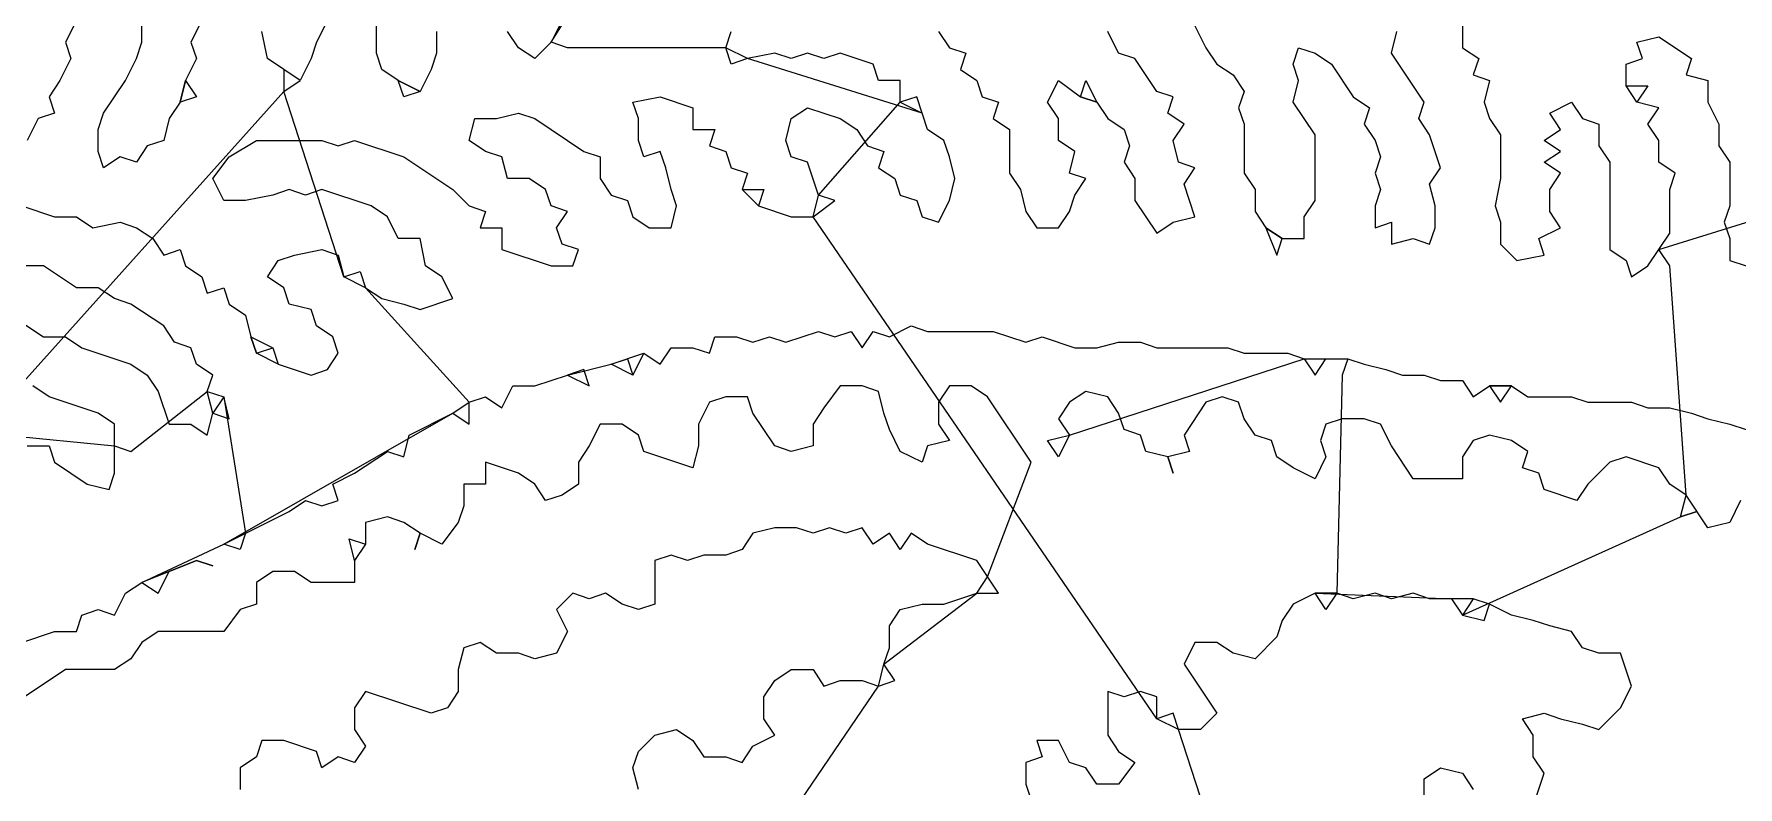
# Model space of a CAD drawing. Header units: metres. Extents: x 15 to 2853, y 44 to 1438.
# Drawn here: x 2241.2 to 2553.5, y 848.5 to 986.5 of the extents above; entities that cross this region are included whole.
import ezdxf

# ---------------------------------------------------------------- set-up
doc = ezdxf.new("R2010")
doc.units = ezdxf.units.M
doc.layers.add('Draw', color=2, linetype='CONTINUOUS')
doc.layers.add('Skip', color=1, linetype='CONTINUOUS')

msp = doc.modelspace()

# ---------------------------------------------------------------- linework, layer by layer
at = {"layer": 'draw'}
for p, q in [((2304, 983), (2304, 991)), ((2249, 989), (2247, 985)), ((2261, 985), (2261, 989)), ((2272, 989), (2270, 985)), ((2284, 982), (2283, 987)), ((2295, 989), (2293, 985)), ((2315, 987), (2315, 983)), ((2330, 984), (2328, 987)), ((2338, 989), (2336, 985)), ((2368, 984), (2369, 987)), ((2407, 987), (2409, 984)), ((2440, 983), (2438, 987)), ((2454, 988), (2456, 984)), ((2490, 983), (2491, 987)), ((2503, 988), (2503, 984)), ((2247, 985), (2248, 982)), ((2260, 982), (2261, 985)), ((2270, 985), (2271, 982)), ((2293, 985), (2292, 982)), ((2333, 982), (2330, 984)), ((2336, 985), (2333, 982)), ((2339, 984), (2336, 985)), ((2369, 981), (2368, 984)), ((2372, 982), (2368, 984)), ((2409, 984), (2412, 983)), ((2456, 984), (2458, 981)), ((2472, 981), (2473, 984)), ((2473, 984), (2476, 983)), ((2503, 984), (2506, 982)), ((2535, 985), (2539, 986)), ((2536, 982), (2535, 985)), ((2539, 986), (2545, 982)), ((2248, 982), (2246, 978)), ((2258, 978), (2260, 982)), ((2290, 978), (2284, 982)), ((2292, 982), (2290, 978)), ((2305, 980), (2304, 983)), ((2315, 983), (2314, 980)), ((2372, 982), (2369, 981)), ((2377, 983), (2372, 982)), ((2380, 982), (2377, 983)), ((2383, 983), (2380, 982)), ((2386, 982), (2383, 983)), ((2389, 983), (2386, 982)), ((2395, 981), (2389, 983)), ((2396, 978), (2395, 981)), ((2412, 983), (2411, 980)), ((2443, 982), (2440, 983)), ((2447, 976), (2443, 982)), ((2458, 981), (2461, 979)), ((2473, 978), (2472, 981)), ((2476, 983), (2479, 981)), ((2479, 981), (2483, 975)), ((2496, 974), (2490, 983)), ((2506, 982), (2505, 979)), ((2533, 981), (2536, 982)), ((2533, 977), (2533, 981)), ((2545, 982), (2544, 979)), ((2246, 978), (2244, 975)), ((2254, 972), (2258, 978)), ((2268, 974), (2269, 978)), ((2269, 978), (2271, 975)), ((2287, 980), (2287, 976)), ((2287, 976), (2290, 978)), ((2308, 978), (2305, 980)), ((2309, 975), (2308, 978)), ((2308, 978), (2312, 976)), ((2400, 978), (2396, 978)), ((2400, 974), (2400, 978)), ((2411, 980), (2414, 978)), ((2414, 978), (2415, 975)), ((2427, 974), (2429, 978)), ((2433, 975), (2434, 978)), ((2434, 978), (2436, 974)), ((2461, 979), (2463, 976)), ((2472, 974), (2473, 978)), ((2505, 979), (2508, 978)), ((2508, 978), (2507, 974)), ((2544, 979), (2548, 978)), ((2548, 978), (2548, 974)), ((2244, 975), (2245, 972)), ((2271, 975), (2268, 974)), ((2312, 976), (2309, 975)), ((2351, 974), (2356, 975)), ((2356, 975), (2362, 973)), ((2403, 975), (2400, 974)), ((2405, 969), (2403, 975)), ((2415, 975), (2418, 974)), ((2436, 974), (2433, 975)), ((2450, 975), (2447, 976)), ((2449, 972), (2450, 975)), ((2463, 976), (2462, 973)), ((2483, 975), (2486, 973)), ((2535, 974), (2533, 977)), ((2533, 977), (2537, 977)), ((2537, 977), (2535, 974)), ((2245, 972), (2242, 971)), ((2253, 969), (2254, 972)), ((2268, 974), (2266, 971)), ((2326, 971), (2330, 972)), ((2330, 972), (2333, 971)), ((2352, 971), (2351, 974)), ((2362, 973), (2362, 969)), ((2380, 971), (2383, 973)), ((2383, 973), (2389, 971)), ((2400, 974), (2404, 972)), ((2418, 974), (2417, 971)), ((2429, 971), (2427, 974)), ((2436, 974), (2438, 971)), ((2452, 970), (2449, 972)), ((2462, 973), (2463, 970)), ((2476, 968), (2472, 974)), ((2486, 973), (2485, 970)), ((2495, 971), (2496, 974)), ((2507, 974), (2508, 971)), ((2519, 972), (2523, 974)), ((2521, 969), (2519, 972)), ((2523, 974), (2525, 971)), ((2539, 973), (2535, 974)), ((2537, 970), (2539, 973)), ((2548, 974), (2550, 970)), ((2242, 971), (2240, 967)), ((2253, 965), (2253, 969)), ((2266, 971), (2265, 967)), ((2321, 967), (2322, 971)), ((2322, 971), (2326, 971)), ((2333, 971), (2342, 965)), ((2352, 967), (2352, 971)), ((2362, 969), (2366, 969)), ((2366, 969), (2365, 966)), ((2379, 967), (2380, 971)), ((2389, 971), (2392, 969)), ((2392, 969), (2394, 966)), ((2408, 967), (2405, 969)), ((2417, 971), (2420, 969)), ((2420, 969), (2420, 961)), ((2429, 967), (2429, 971)), ((2438, 971), (2441, 969)), ((2441, 969), (2442, 966)), ((2450, 967), (2452, 970)), ((2463, 970), (2463, 961)), ((2476, 956), (2476, 968)), ((2485, 970), (2487, 967)), ((2497, 968), (2495, 971)), ((2499, 962), (2497, 968)), ((2508, 971), (2510, 968)), ((2510, 968), (2510, 960)), ((2518, 967), (2521, 969)), ((2525, 971), (2528, 970)), ((2528, 970), (2528, 966)), ((2539, 967), (2537, 970)), ((2550, 970), (2550, 966)), ((2254, 962), (2253, 965)), ((2262, 966), (2260, 963)), ((2265, 967), (2262, 966)), ((2282, 967), (2294, 967)), ((2294, 967), (2297, 966)), ((2297, 966), (2300, 967)), ((2300, 967), (2309, 964)), ((2324, 965), (2321, 967)), ((2327, 964), (2324, 965)), ((2342, 965), (2345, 964)), ((2353, 964), (2352, 967)), ((2356, 965), (2353, 964)), ((2357, 962), (2356, 965)), ((2365, 966), (2368, 965)), ((2368, 965), (2369, 962)), ((2380, 964), (2379, 967)), ((2394, 966), (2397, 965)), ((2397, 965), (2396, 962)), ((2409, 964), (2408, 967)), ((2432, 965), (2429, 967)), ((2431, 961), (2432, 965)), ((2442, 966), (2441, 963)), ((2451, 963), (2450, 967)), ((2487, 967), (2488, 964)), ((2521, 965), (2518, 967)), ((2518, 963), (2521, 965)), ((2528, 966), (2530, 963)), ((2539, 963), (2539, 967)), ((2550, 966), (2552, 963)), ((2257, 964), (2254, 962)), ((2260, 963), (2257, 964)), ((2274, 960), (2277, 964)), ((2309, 964), (2318, 958)), ((2328, 960), (2327, 964)), ((2345, 964), (2345, 960)), ((2358, 958), (2357, 962)), ((2369, 962), (2372, 961)), ((2383, 963), (2380, 964)), ((2385, 957), (2383, 963)), ((2396, 962), (2399, 960)), ((2410, 960), (2409, 964)), ((2441, 963), (2443, 960)), ((2454, 962), (2451, 963)), ((2452, 959), (2454, 962)), ((2488, 964), (2487, 961)), ((2497, 959), (2499, 962)), ((2521, 961), (2518, 963)), ((2530, 963), (2530, 947)), ((2542, 961), (2539, 963)), ((2552, 963), (2552, 955)), ((2276, 956), (2274, 960)), ((2332, 960), (2328, 960)), ((2335, 958), (2332, 960)), ((2345, 960), (2347, 957)), ((2372, 961), (2371, 958)), ((2399, 960), (2400, 957)), ((2409, 956), (2410, 960)), ((2420, 961), (2422, 958)), ((2434, 960), (2431, 961)), ((2432, 957), (2434, 960)), ((2443, 960), (2443, 956)), ((2454, 953), (2452, 959)), ((2463, 961), (2465, 958)), ((2487, 961), (2488, 958)), ((2498, 955), (2497, 959)), ((2510, 960), (2509, 955)), ((2519, 958), (2521, 961)), ((2541, 958), (2542, 961)), ((2280, 956), (2276, 956)), ((2285, 957), (2280, 956)), ((2288, 958), (2285, 957)), ((2291, 957), (2288, 958)), ((2294, 958), (2291, 957)), ((2303, 955), (2294, 958)), ((2318, 958), (2321, 955)), ((2336, 955), (2335, 958)), ((2347, 957), (2350, 956)), ((2350, 956), (2351, 953)), ((2359, 955), (2358, 958)), ((2371, 958), (2375, 958)), ((2374, 955), (2371, 958)), ((2375, 958), (2374, 955)), ((2384, 953), (2385, 957)), ((2384, 953), (2388, 956)), ((2388, 956), (2385, 957)), ((2400, 957), (2403, 956)), ((2403, 956), (2404, 953)), ((2407, 952), (2409, 956)), ((2422, 958), (2423, 954)), ((2431, 954), (2432, 957)), ((2443, 956), (2447, 950)), ((2465, 958), (2465, 954)), ((2474, 953), (2476, 956)), ((2488, 958), (2487, 955)), ((2519, 954), (2519, 958)), ((2541, 950), (2541, 958)), ((2239, 955), (2245, 953)), ((2245, 953), (2249, 953)), ((2249, 953), (2252, 951)), ((2306, 953), (2303, 955)), ((2308, 949), (2306, 953)), ((2321, 955), (2324, 954)), ((2324, 954), (2323, 951)), ((2339, 954), (2336, 955)), ((2337, 951), (2339, 954)), ((2351, 953), (2354, 951)), ((2358, 951), (2359, 955)), ((2374, 955), (2380, 953)), ((2380, 953), (2384, 953)), ((2404, 953), (2407, 952)), ((2423, 954), (2425, 951)), ((2429, 951), (2431, 954)), ((2450, 952), (2454, 953)), ((2465, 954), (2467, 951)), ((2474, 949), (2474, 953)), ((2487, 955), (2487, 951)), ((2498, 951), (2498, 955)), ((2509, 955), (2510, 952)), ((2521, 951), (2519, 954)), ((2552, 955), (2551, 952)), ((2257, 952), (2260, 951)), ((2260, 951), (2263, 949)), ((2323, 951), (2327, 951)), ((2327, 951), (2327, 947)), ((2338, 948), (2337, 951)), ((2354, 951), (2358, 951)), ((2425, 951), (2429, 951)), ((2447, 950), (2450, 952)), ((2467, 951), (2469, 946)), ((2470, 949), (2467, 951)), ((2487, 951), (2490, 952)), ((2490, 952), (2490, 948)), ((2497, 948), (2498, 951)), ((2510, 952), (2510, 948)), ((2517, 949), (2521, 951)), ((2537, 944), (2541, 950)), ((2551, 952), (2552, 949)), ((2263, 949), (2265, 946)), ((2265, 946), (2268, 947)), ((2268, 947), (2269, 944)), ((2289, 946), (2294, 947)), ((2294, 947), (2297, 946)), ((2312, 949), (2308, 949)), ((2313, 944), (2312, 949)), ((2327, 947), (2336, 944)), ((2341, 947), (2338, 948)), ((2340, 944), (2341, 947)), ((2469, 946), (2470, 949)), ((2470, 949), (2474, 949)), ((2490, 948), (2494, 949)), ((2494, 949), (2497, 948)), ((2510, 948), (2513, 945)), ((2518, 946), (2517, 949)), ((2530, 947), (2533, 945)), ((2541, 944), (2539, 947)), ((2552, 949), (2552, 945)), ((2243, 944), (2239, 944)), ((2249, 940), (2243, 944)), ((2269, 944), (2272, 942)), ((2284, 942), (2286, 945)), ((2286, 945), (2289, 946)), ((2297, 946), (2298, 942)), ((2298, 942), (2301, 943)), ((2301, 943), (2302, 940)), ((2316, 942), (2313, 944)), ((2336, 944), (2340, 944)), ((2513, 945), (2518, 946)), ((2533, 945), (2534, 942)), ((2534, 942), (2537, 944)), ((2552, 945), (2555, 944)), ((2253, 940), (2249, 940)), ((2256, 938), (2253, 940)), ((2272, 942), (2273, 939)), ((2273, 939), (2276, 940)), ((2276, 940), (2277, 937)), ((2287, 940), (2284, 942)), ((2288, 937), (2287, 940)), ((2302, 940), (2298, 942)), ((2302, 940), (2305, 938)), ((2318, 938), (2316, 942)), ((2259, 937), (2256, 938)), ((2265, 933), (2259, 937)), ((2277, 937), (2280, 935)), ((2292, 936), (2288, 937)), ((2305, 938), (2309, 937)), ((2309, 937), (2312, 936)), ((2312, 936), (2318, 938)), ((2237, 935), (2243, 931)), ((2280, 935), (2281, 931)), ((2293, 933), (2292, 936)), ((2243, 931), (2247, 931)), ((2247, 931), (2250, 929)), ((2267, 930), (2265, 933)), ((2281, 931), (2282, 928)), ((2281, 931), (2285, 929)), ((2296, 931), (2293, 933)), ((2297, 928), (2296, 931)), ((2365, 928), (2366, 931)), ((2366, 931), (2370, 931)), ((2370, 931), (2373, 930)), ((2373, 930), (2376, 931)), ((2376, 931), (2379, 930)), ((2379, 930), (2385, 932)), ((2385, 932), (2388, 931)), ((2388, 931), (2391, 932)), ((2391, 932), (2393, 929)), ((2393, 929), (2395, 932)), ((2395, 932), (2398, 931)), ((2402, 933), (2405, 932)), ((2405, 932), (2417, 932)), ((2417, 932), (2423, 930)), ((2423, 930), (2426, 931)), ((2426, 931), (2432, 929)), ((2250, 929), (2259, 926)), ((2270, 929), (2267, 930)), ((2271, 926), (2270, 929)), ((2282, 928), (2285, 929)), ((2286, 926), (2282, 928)), ((2285, 929), (2286, 926)), ((2295, 925), (2297, 928)), ((2347, 926), (2353, 928)), ((2353, 928), (2351, 924)), ((2353, 928), (2356, 926)), ((2356, 926), (2358, 929)), ((2358, 929), (2362, 929)), ((2362, 929), (2365, 928)), ((2432, 929), (2436, 929)), ((2436, 929), (2440, 930)), ((2440, 930), (2444, 930)), ((2444, 930), (2447, 929)), ((2447, 929), (2460, 929)), ((2460, 929), (2463, 928)), ((2463, 928), (2471, 928)), ((2471, 928), (2474, 927)), ((2259, 926), (2262, 924)), ((2274, 924), (2271, 926)), ((2286, 926), (2292, 924)), ((2292, 924), (2295, 925)), ((2342, 925), (2339, 924)), ((2343, 922), (2342, 925)), ((2351, 924), (2347, 926)), ((2350, 927), (2351, 924)), ((2474, 927), (2482, 927)), ((2474, 927), (2476, 924)), ((2476, 924), (2478, 927)), ((2482, 927), (2481, 924)), ((2482, 927), (2485, 926)), ((2485, 926), (2489, 925)), ((2489, 925), (2492, 924)), ((2244, 920), (2241, 922)), ((2262, 924), (2264, 921)), ((2273, 921), (2274, 924)), ((2327, 918), (2329, 922)), ((2329, 922), (2333, 922)), ((2339, 924), (2343, 922)), ((2389, 922), (2386, 918)), ((2393, 922), (2389, 922)), ((2396, 921), (2393, 922)), ((2409, 922), (2407, 919)), ((2413, 922), (2409, 922)), ((2416, 920), (2413, 922)), ((2492, 924), (2496, 924)), ((2496, 924), (2499, 923)), ((2499, 923), (2503, 923)), ((2503, 923), (2505, 920)), ((2505, 920), (2508, 922)), ((2508, 922), (2510, 919)), ((2512, 922), (2508, 922)), ((2510, 919), (2512, 922)), ((2512, 922), (2515, 920)), ((2253, 917), (2244, 920)), ((2264, 921), (2266, 915)), ((2274, 917), (2273, 921)), ((2273, 921), (2276, 920)), ((2276, 920), (2274, 917)), ((2277, 916), (2276, 920)), ((2318, 917), (2321, 919)), ((2321, 919), (2324, 920)), ((2321, 915), (2321, 919)), ((2324, 920), (2327, 918)), ((2365, 919), (2363, 915)), ((2368, 920), (2365, 919)), ((2372, 920), (2368, 920)), ((2373, 917), (2372, 920)), ((2397, 917), (2396, 921)), ((2407, 919), (2407, 915)), ((2424, 908), (2416, 920)), ((2431, 919), (2429, 916)), ((2434, 921), (2431, 919)), ((2438, 920), (2434, 921)), ((2440, 917), (2438, 920)), ((2456, 919), (2452, 913)), ((2459, 920), (2456, 919)), ((2462, 919), (2459, 920)), ((2463, 916), (2462, 919)), ((2515, 920), (2523, 920)), ((2523, 920), (2526, 919)), ((2526, 919), (2530, 919)), ((2534, 919), (2537, 918)), ((2256, 915), (2253, 917)), ((2256, 906), (2256, 915)), ((2266, 915), (2270, 915)), ((2270, 915), (2273, 913)), ((2273, 913), (2274, 917)), ((2274, 917), (2277, 916)), ((2310, 913), (2318, 917)), ((2318, 917), (2321, 915)), ((2345, 915), (2343, 911)), ((2349, 915), (2345, 915)), ((2352, 913), (2349, 915)), ((2363, 915), (2363, 911)), ((2377, 911), (2373, 917)), ((2386, 918), (2384, 915)), ((2384, 915), (2384, 911)), ((2398, 914), (2397, 917)), ((2407, 915), (2409, 912)), ((2429, 916), (2431, 913)), ((2441, 914), (2440, 917)), ((2465, 913), (2463, 916)), ((2478, 915), (2477, 912)), ((2481, 916), (2478, 915)), ((2485, 916), (2481, 916)), ((2488, 915), (2485, 916)), ((2490, 911), (2488, 915)), ((2537, 918), (2541, 918)), ((2541, 918), (2545, 917)), ((2545, 917), (2548, 916)), ((2548, 916), (2552, 915)), ((2552, 915), (2555, 914)), ((2309, 909), (2310, 913)), ((2353, 910), (2352, 913)), ((2400, 910), (2398, 914)), ((2409, 912), (2405, 911)), ((2427, 912), (2431, 913)), ((2429, 909), (2427, 912)), ((2431, 913), (2429, 909)), ((2444, 913), (2441, 914)), ((2445, 910), (2444, 913)), ((2452, 913), (2453, 910)), ((2468, 912), (2465, 913)), ((2469, 909), (2468, 912)), ((2477, 912), (2478, 909)), ((2505, 912), (2503, 909)), ((2508, 913), (2505, 912)), ((2512, 912), (2508, 913)), ((2515, 910), (2512, 912)), ((2240, 911), (2244, 911)), ((2244, 911), (2245, 908)), ((2256, 911), (2259, 910)), ((2300, 906), (2306, 910)), ((2306, 910), (2309, 909)), ((2343, 911), (2341, 908)), ((2362, 907), (2353, 910)), ((2363, 911), (2362, 907)), ((2380, 910), (2377, 911)), ((2384, 911), (2380, 910)), ((2404, 908), (2400, 910)), ((2405, 911), (2404, 908)), ((2449, 909), (2445, 910)), ((2453, 910), (2449, 909)), ((2449, 909), (2450, 906)), ((2472, 907), (2469, 909)), ((2478, 909), (2476, 905)), ((2494, 905), (2490, 911)), ((2503, 909), (2503, 905)), ((2514, 907), (2515, 910)), ((2533, 909), (2530, 908)), ((2539, 907), (2533, 909)), ((2245, 908), (2251, 904)), ((2255, 903), (2256, 906)), ((2296, 904), (2300, 906)), ((2330, 906), (2324, 908)), ((2324, 908), (2324, 904)), ((2333, 904), (2330, 906)), ((2341, 908), (2341, 904)), ((2476, 905), (2472, 907)), ((2517, 906), (2514, 907)), ((2518, 903), (2517, 906)), ((2541, 904), (2539, 907)), ((2251, 904), (2255, 903)), ((2297, 901), (2296, 904)), ((2324, 904), (2320, 904)), ((2320, 904), (2320, 900)), ((2335, 901), (2333, 904)), ((2341, 904), (2338, 902)), ((2503, 905), (2494, 905)), ((2524, 901), (2518, 903)), ((2526, 904), (2524, 901)), ((2544, 902), (2541, 904)), ((2288, 899), (2291, 901)), ((2291, 901), (2294, 900)), ((2294, 900), (2297, 901)), ((2320, 900), (2319, 897)), ((2338, 902), (2335, 901)), ((2543, 898), (2544, 902)), ((2548, 896), (2544, 902)), ((2554, 901), (2552, 897)), ((2276, 893), (2288, 899)), ((2306, 898), (2302, 897)), ((2302, 897), (2302, 893)), ((2309, 897), (2306, 898)), ((2312, 895), (2309, 897)), ((2543, 898), (2546, 899)), ((2552, 897), (2548, 896)), ((2280, 895), (2279, 892)), ((2300, 890), (2299, 894)), ((2299, 894), (2302, 893)), ((2312, 895), (2311, 892)), ((2316, 893), (2312, 895)), ((2373, 895), (2371, 892)), ((2377, 896), (2373, 895)), ((2381, 896), (2377, 896)), ((2384, 895), (2381, 896)), ((2387, 896), (2384, 895)), ((2390, 895), (2387, 896)), ((2393, 896), (2390, 895)), ((2395, 893), (2393, 896)), ((2398, 895), (2395, 893)), ((2400, 892), (2398, 895)), ((2402, 895), (2400, 892)), ((2405, 893), (2402, 895)), ((2271, 890), (2261, 886)), ((2271, 890), (2274, 889)), ((2279, 892), (2276, 893)), ((2302, 893), (2300, 890)), ((2300, 890), (2300, 886)), ((2358, 891), (2355, 890)), ((2355, 890), (2355, 882)), ((2361, 890), (2358, 891)), ((2364, 891), (2361, 890)), ((2368, 891), (2364, 891)), ((2371, 892), (2368, 891)), ((2414, 890), (2405, 893)), ((2418, 884), (2414, 890)), ((2264, 884), (2266, 888)), ((2285, 888), (2282, 886)), ((2289, 888), (2285, 888)), ((2292, 886), (2289, 888)), ((2414, 884), (2416, 887)), ((2256, 880), (2258, 884)), ((2258, 884), (2261, 886)), ((2261, 886), (2264, 884)), ((2282, 886), (2282, 882)), ((2300, 886), (2292, 886)), ((2340, 884), (2337, 881)), ((2343, 883), (2340, 884)), ((2346, 884), (2343, 883)), ((2349, 882), (2346, 884)), ((2408, 882), (2414, 884)), ((2414, 884), (2418, 884)), ((2476, 884), (2472, 882)), ((2478, 881), (2476, 884)), ((2480, 884), (2476, 884)), ((2480, 884), (2478, 881)), ((2483, 883), (2480, 884)), ((2487, 884), (2483, 883)), ((2490, 883), (2487, 884)), ((2494, 884), (2490, 883)), ((2497, 883), (2494, 884)), ((2250, 880), (2253, 881)), ((2253, 881), (2256, 880)), ((2279, 881), (2276, 877)), ((2282, 882), (2279, 881)), ((2337, 881), (2339, 877)), ((2352, 881), (2349, 882)), ((2355, 882), (2352, 881)), ((2398, 878), (2400, 881)), ((2400, 881), (2404, 882)), ((2404, 882), (2408, 882)), ((2472, 882), (2470, 879)), ((2505, 883), (2497, 883)), ((2501, 883), (2503, 880)), ((2505, 883), (2503, 880)), ((2508, 882), (2505, 883)), ((2507, 879), (2508, 882)), ((2249, 877), (2250, 880)), ((2398, 874), (2398, 878)), ((2470, 879), (2469, 876)), ((2503, 880), (2507, 879)), ((2516, 879), (2512, 880)), ((2519, 878), (2516, 879)), ((2523, 877), (2519, 878)), ((2245, 877), (2249, 877)), ((2261, 875), (2259, 872)), ((2264, 877), (2261, 875)), ((2276, 877), (2264, 877)), ((2323, 875), (2320, 874)), ((2326, 873), (2323, 875)), ((2339, 877), (2337, 873)), ((2454, 875), (2452, 871)), ((2458, 875), (2454, 875)), ((2461, 873), (2458, 875)), ((2469, 876), (2465, 872)), ((2525, 874), (2523, 877)), ((2259, 872), (2256, 870)), ((2320, 874), (2319, 870)), ((2330, 873), (2326, 873)), ((2333, 872), (2330, 873)), ((2337, 873), (2333, 872)), ((2397, 871), (2398, 874)), ((2465, 872), (2461, 873)), ((2528, 873), (2525, 874)), ((2532, 873), (2528, 873)), ((2534, 867), (2532, 873)), ((2247, 870), (2235, 862)), ((2256, 870), (2247, 870)), ((2319, 870), (2319, 866)), ((2377, 868), (2380, 870)), ((2380, 870), (2384, 870)), ((2384, 870), (2386, 867)), ((2396, 867), (2397, 871)), ((2399, 868), (2397, 871)), ((2452, 871), (2458, 862)), ((2302, 866), (2300, 863)), ((2314, 862), (2302, 866)), ((2319, 866), (2317, 863)), ((2375, 865), (2377, 868)), ((2375, 861), (2375, 865)), ((2386, 867), (2389, 868)), ((2389, 868), (2393, 868)), ((2393, 868), (2396, 867)), ((2396, 867), (2399, 868)), ((2441, 865), (2438, 866)), ((2438, 866), (2438, 858)), ((2444, 866), (2441, 865)), ((2447, 865), (2444, 866)), ((2447, 861), (2447, 865)), ((2532, 863), (2534, 867)), ((2300, 863), (2300, 859)), ((2317, 863), (2314, 862)), ((2450, 862), (2447, 861)), ((2451, 859), (2450, 862)), ((2458, 862), (2455, 859)), ((2514, 861), (2518, 862)), ((2518, 862), (2521, 861)), ((2300, 859), (2302, 856)), ((2355, 858), (2359, 859)), ((2359, 859), (2362, 857)), ((2377, 858), (2375, 861)), ((2451, 859), (2447, 861)), ((2455, 859), (2451, 859)), ((2516, 858), (2514, 861)), ((2521, 861), (2525, 860)), ((2525, 860), (2528, 859)), ((2283, 857), (2282, 854)), ((2287, 857), (2283, 857)), ((2293, 855), (2287, 857)), ((2302, 856), (2300, 853)), ((2352, 855), (2355, 858)), ((2362, 857), (2364, 854)), ((2371, 853), (2373, 856)), ((2373, 856), (2377, 858)), ((2429, 857), (2425, 857)), ((2425, 857), (2426, 854)), ((2431, 853), (2429, 857)), ((2438, 858), (2440, 855)), ((2516, 854), (2516, 858)), ((2282, 854), (2279, 852)), ((2294, 852), (2293, 855)), ((2297, 854), (2294, 852)), ((2300, 853), (2297, 854)), ((2351, 852), (2352, 855)), ((2364, 854), (2368, 854)), ((2368, 854), (2371, 853)), ((2426, 854), (2423, 853)), ((2423, 853), (2423, 849)), ((2434, 852), (2431, 853)), ((2440, 855), (2443, 853)), ((2443, 853), (2440, 849)), ((2518, 851), (2516, 854)), ((2279, 852), (2279, 848)), ((2352, 848), (2351, 852)), ((2436, 849), (2434, 852)), ((2496, 850), (2499, 852)), ((2496, 846), (2496, 850)), ((2499, 852), (2503, 851)), ((2503, 851), (2505, 848)), ((2516, 845), (2518, 851)), ((2423, 849), (2425, 843)), ((2440, 849), (2436, 849))]:
    msp.add_line(p, q, dxfattribs=at)
at = {"layer": 'skip'}
for p, q in [((2336, 985), (2359, 1022)), ((2368, 984), (2339, 984)), ((2271, 982), (2269, 978)), ((2404, 972), (2372, 982)), ((2269, 978), (2268, 974)), ((2290, 978), (2287, 980)), ((2312, 976), (2308, 978)), ((2314, 980), (2312, 976)), ((2429, 978), (2433, 975)), ((2287, 976), (2209, 889)), ((2298, 942), (2287, 976)), ((2433, 975), (2436, 974)), ((2535, 974), (2533, 977)), ((2385, 957), (2400, 974)), ((2277, 964), (2282, 967)), ((2371, 958), (2374, 955)), ((2539, 947), (2571, 957)), ((2447, 861), (2384, 953)), ((2252, 951), (2257, 952)), ((2467, 951), (2470, 949)), ((2544, 902), (2541, 944)), ((2321, 919), (2302, 940)), ((2282, 928), (2281, 931)), ((2398, 931), (2402, 933)), ((2285, 929), (2286, 926)), ((2351, 924), (2353, 928)), ((2339, 924), (2347, 926)), ((2347, 926), (2350, 927)), ((2431, 913), (2474, 927)), ((2478, 927), (2482, 927)), ((2333, 922), (2339, 924)), ((2481, 924), (2480, 884)), ((2508, 922), (2512, 922)), ((2259, 910), (2273, 921)), ((2276, 920), (2280, 895)), ((2530, 919), (2534, 919)), ((2276, 893), (2318, 917)), ((2236, 913), (2256, 911)), ((2450, 906), (2449, 909)), ((2416, 887), (2424, 908)), ((2530, 908), (2526, 904)), ((2319, 897), (2316, 893)), ((2503, 880), (2543, 898)), ((2546, 899), (2543, 898)), ((2311, 892), (2312, 895)), ((2261, 886), (2276, 893)), ((2266, 888), (2271, 890)), ((2274, 889), (2271, 890)), ((2302, 893), (2300, 890)), ((2397, 871), (2414, 884)), ((2476, 884), (2501, 883)), ((2508, 882), (2505, 883)), ((2512, 880), (2508, 882)), ((2239, 875), (2245, 877)), ((2364, 820), (2396, 867)), ((2528, 859), (2532, 863)), ((2462, 825), (2451, 859))]:
    msp.add_line(p, q, dxfattribs=at)

doc.saveas('drawing.dxf')
